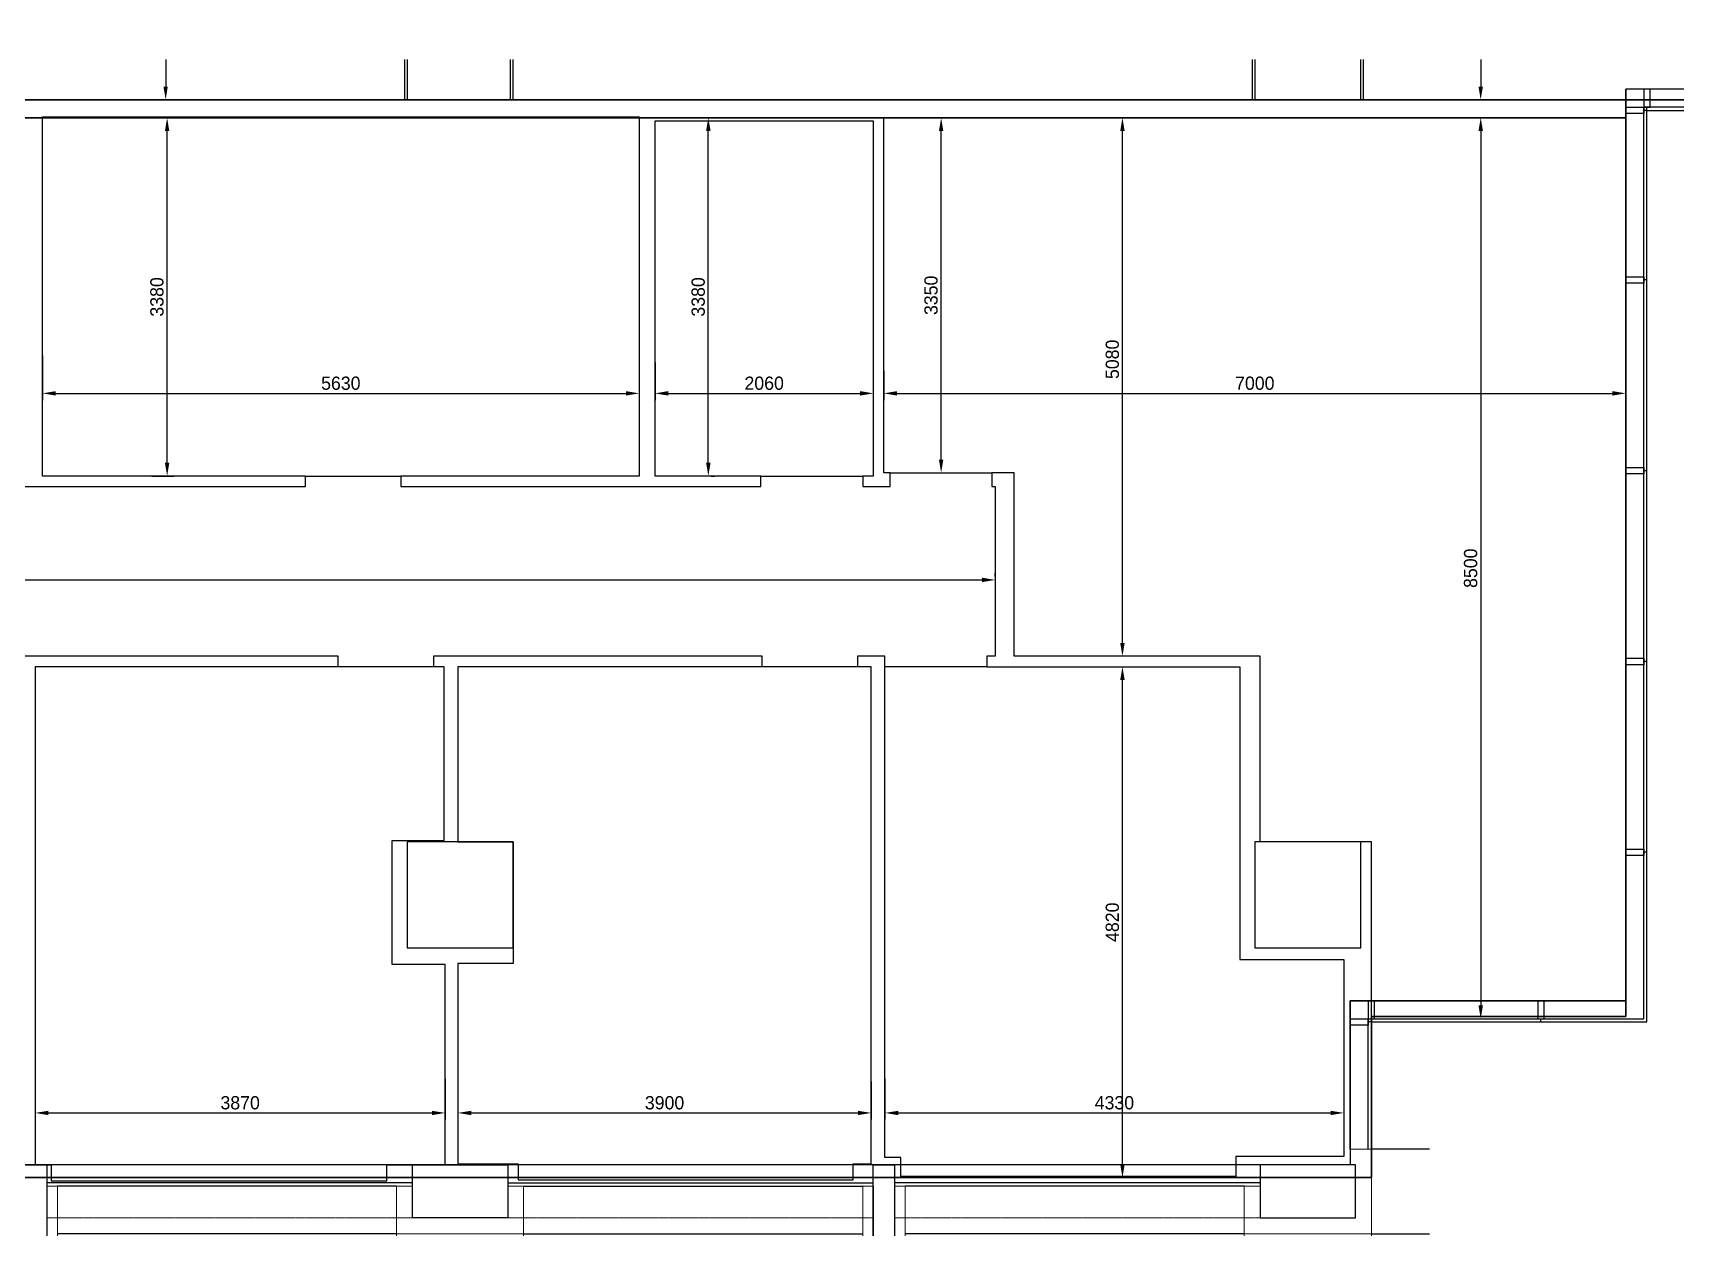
# Model space of a CAD drawing. Header units: millimetres. Extents: x 1372008 to 1411165, y -192331 to -164911.
# Drawn here: x 1395585 to 1411165, y -192331 to -180981 of the extents above; entities that cross this region are included whole.
import ezdxf

# ---------------------------------------------------------------- set-up
doc = ezdxf.new("R2010")
doc.units = ezdxf.units.MM
doc.linetypes.add('HIDDEN', pattern=[0.375, 0.25, -0.125])
for name, color, linetype in [('Divar-esas', 7, 'Continuous'), ('Divar-komek', 7, 'Continuous'), ('metal', 7, 'Continuous'), ('OFFICE_BOUNDARY', 3, 'Continuous'), ('Pencere', 7, 'Continuous'), ('plita 2', 7, 'Continuous'), ('sutun1', 7, 'Continuous')]:
    doc.layers.add(name, color=color, linetype=linetype)
doc.layers.add('Fasad detali', color=37, linetype='Continuous', lineweight=20)
doc.layers.add('obl. keramogranit', color=138, linetype='Continuous', lineweight=18, true_color=0x005252)
doc.layers.add('plita', color=182, linetype='Continuous', lineweight=5, true_color=0x3a07c5)

msp = doc.modelspace()

# ---------------------------------------------------------------- linework, layer by layer
at = {"color": 0, "lineweight": -2}
for p, q in [((1396837, -181231), (1396837, -181486)), ((1409247, -181231), (1409247, -181486))]:
    msp.add_line(p, q, dxfattribs=at)
for p, q in [((1399090, -181231), (1399090, -181611)), ((1400090, -181611), (1400090, -181231)), ((1407090, -181231), (1407090, -181611)), ((1408140, -181611), (1408140, -181231)), ((1399090, -181611), (1392090, -181611)), ((1407090, -181611), (1400090, -181611)), ((1410820, -181611), (1408140, -181611)), ((1411165, -181611), (1410820, -181611))]:
    msp.add_line(p, q)
at = {"color": 18, "true_color": 0x000000}
for p, q in [((1399090, -181231), (1399090, -181611)), ((1400090, -181611), (1400090, -181231)), ((1407090, -181231), (1407090, -181611)), ((1408140, -181611), (1408140, -181231)), ((1399090, -181611), (1392090, -181611)), ((1407090, -181611), (1400090, -181611)), ((1410820, -181611), (1408140, -181611)), ((1411165, -181611), (1410820, -181611))]:
    msp.add_line(p, q, dxfattribs=at)
at = {"color": 18, "lineweight": -3, "true_color": 0x000000}
msp.add_line((1411165, -181611), (1392090, -181611), dxfattribs=at)
at = {"color": 1, "lineweight": 30}
for p, q in [((1411165, -181611), (1392090, -181611)), ((1410615, -181781), (1390995, -181781)), ((1410615, -190261), (1410615, -181781)), ((1408215, -191781), (1408215, -190261)), ((1408215, -190261), (1410615, -190261)), ((1383575, -191781), (1408215, -191781))]:
    msp.add_line(p, q, dxfattribs=at)
at = {"color": 18, "lineweight": 30, "true_color": 0x000000}
for p, q in [((1411165, -181611), (1392090, -181611)), ((1410615, -181781), (1390995, -181781)), ((1410615, -190261), (1410615, -181781)), ((1408215, -191781), (1408215, -190261)), ((1408215, -190261), (1410615, -190261)), ((1383575, -191781), (1408215, -191781))]:
    msp.add_line(p, q, dxfattribs=at)
at = {"color": 0, "lineweight": -2, "transparency": 16777216}
for p, q in [((1396596, -181611), (1396899, -181611)), ((1408927, -181611), (1409309, -181611)), ((1396364, -181781), (1396913, -181781)), ((1401855, -181781), (1402020, -181781)), ((1404186, -181781), (1404218, -181781)), ((1406183, -181781), (1405803, -181781)), ((1408968, -181781), (1409309, -181781)), ((1396851, -185036), (1396851, -181906)), ((1401958, -185036), (1401958, -181906)), ((1404155, -185006), (1404155, -181906)), ((1405866, -186736), (1405866, -181906)), ((1409247, -181906), (1409247, -190156)), ((1395675, -184027), (1395675, -184444)), ((1401305, -184027), (1401305, -184444)), ((1401455, -184091), (1401455, -184444)), ((1403515, -184091), (1403515, -184444)), ((1403615, -184168), (1403615, -184444)), ((1410615, -184168), (1410615, -184444)), ((1395800, -184381), (1401180, -184381)), ((1401580, -184381), (1403390, -184381)), ((1403740, -184381), (1410490, -184381)), ((1396706, -185161), (1396913, -185161)), ((1401986, -185161), (1402020, -185161)), ((1404186, -185131), (1404218, -185131)), ((1383700, -186141), (1404540, -186141)), ((1404665, -186110), (1404665, -186079)), ((1405974, -186861), (1405803, -186861)), ((1405386, -186961), (1405928, -186961)), ((1405866, -191656), (1405866, -187086)), ((1408606, -190281), (1409309, -190281)), ((1395605, -190849), (1395605, -191233)), ((1399475, -190849), (1399475, -191233)), ((1403625, -190849), (1403625, -191233)), ((1407955, -190849), (1407955, -191233)), ((1399595, -190875), (1399595, -191233)), ((1403495, -190875), (1403495, -191233)), ((1395730, -191170), (1399350, -191170)), ((1399720, -191170), (1403370, -191170)), ((1403750, -191170), (1407830, -191170)), ((1405386, -191781), (1405928, -191781))]:
    msp.add_line(p, q, dxfattribs=at)
for points in [[(1398155, -185161), (1395675, -185161), (1395675, -181771), (1401305, -181771), (1401305, -185161), (1399055, -185161)], [(1402455, -185161), (1401455, -185161), (1401455, -181811), (1403515, -181811), (1403515, -185161), (1403415, -185161)], [(1403675, -185131), (1403615, -185131), (1403615, -181781), (1410615, -181781), (1410615, -190261), (1408215, -190261), (1408215, -188611), (1407165, -188611), (1407165, -186861), (1404845, -186861), (1404845, -185131), (1404635, -185131)], [(1395455, -185261), (1398155, -185261), (1398155, -185161), (1399055, -185161), (1399055, -185261), (1402455, -185261), (1402455, -185161), (1403415, -185161), (1403415, -185261), (1403675, -185261), (1403675, -185131), (1404635, -185131), (1404635, -185261), (1404665, -185261), (1404665, -186861), (1404585, -186861), (1404585, -186961), (1403625, -186961), (1403625, -186861), (1403365, -186861), (1403365, -186961), (1402465, -186961), (1402465, -186861), (1399365, -186861), (1399365, -186961), (1398465, -186961), (1398465, -186861), (1395365, -186861)], [(1398465, -186961), (1395605, -186961), (1395605, -191661), (1395755, -191661), (1395755, -191811), (1398925, -191811), (1398925, -191661), (1399475, -191661), (1399475, -189771), (1398975, -189771), (1398975, -188601), (1399465, -188601), (1399465, -186961), (1398465, -186961)], [(1402465, -186961), (1399595, -186961), (1399595, -188611), (1400115, -188611), (1400115, -189761), (1399595, -189761), (1399595, -191651), (1400165, -191651), (1400165, -191801), (1403325, -191801), (1403325, -191651), (1403495, -191651), (1403495, -186961), (1403365, -186961)], [(1406975, -186961), (1406975, -189721), (1407955, -189721), (1407955, -191581), (1406935, -191581), (1406935, -191771), (1403775, -191771), (1403775, -191591), (1403625, -191591), (1403625, -186961)], [(1404585, -186961), (1406975, -186961)]]:
    msp.add_lwpolyline(points)
at = {"color": 0, "transparency": 16777216}
for points in [[(1396816, -181486), (1396857, -181486), (1396837, -181611)], [(1409226, -181486), (1409268, -181486), (1409247, -181611)], [(1396830, -181906), (1396871, -181906), (1396851, -181781)], [(1401937, -181906), (1401979, -181906), (1401958, -181781)], [(1404134, -181906), (1404176, -181906), (1404155, -181781)], [(1405845, -181906), (1405887, -181906), (1405866, -181781)], [(1409226, -181906), (1409268, -181906), (1409247, -181781)], [(1395800, -184360), (1395800, -184402), (1395675, -184381)], [(1401180, -184360), (1401180, -184402), (1401305, -184381)], [(1401580, -184360), (1401580, -184402), (1401455, -184381)], [(1403390, -184360), (1403390, -184402), (1403515, -184381)], [(1403740, -184360), (1403740, -184402), (1403615, -184381)], [(1410490, -184360), (1410490, -184402), (1410615, -184381)], [(1396830, -185036), (1396871, -185036), (1396851, -185161)], [(1401937, -185036), (1401979, -185036), (1401958, -185161)], [(1404134, -185006), (1404176, -185006), (1404155, -185131)], [(1404540, -186120), (1404540, -186162), (1404665, -186141)], [(1405845, -186736), (1405887, -186736), (1405866, -186861)], [(1405845, -187086), (1405887, -187086), (1405866, -186961)], [(1409226, -190156), (1409268, -190156), (1409247, -190281)], [(1395730, -191150), (1395730, -191191), (1395605, -191170)], [(1399350, -191150), (1399350, -191191), (1399475, -191170)], [(1399720, -191150), (1399720, -191191), (1399595, -191170)], [(1403370, -191150), (1403370, -191191), (1403495, -191170)], [(1403750, -191150), (1403750, -191191), (1403625, -191170)], [(1407830, -191150), (1407830, -191191), (1407955, -191170)], [(1405845, -191656), (1405887, -191656), (1405866, -191781)]]:
    msp.add_solid(points, dxfattribs=at)
at = {"layer": 'Divar-esas'}
for p, q in [((1403515, -191861), (1403515, -192331)), ((1403715, -191861), (1403715, -192331))]:
    msp.add_line(p, q, dxfattribs=at)
at = {"layer": 'Divar-komek'}
for p, q in [((1408765, -191511), (1408215, -191511)), ((1408765, -191511), (1408215, -191511)), ((1408765, -191511), (1408215, -191511)), ((1399015, -192311), (1395815, -192311)), ((1400215, -192311), (1403415, -192311)), ((1407015, -192311), (1403815, -192311)), ((1408215, -192311), (1408765, -192311)), ((1408215, -192311), (1408765, -192311)), ((1408215, -192311), (1408765, -192311))]:
    msp.add_line(p, q, dxfattribs=at)
at = {"layer": 'Fasad detali'}
for p, q in [((1399015, -192331), (1399015, -192311)), ((1400215, -192331), (1400215, -192311)), ((1407015, -192331), (1407015, -192311)), ((1408215, -192331), (1408215, -192311))]:
    msp.add_line(p, q, dxfattribs=at)
at = {"layer": 'metal'}
for p, q in [((1410815, -181711), (1410785, -181711)), ((1410815, -181711), (1410815, -181681)), ((1410815, -183311), (1410785, -183311)), ((1410815, -185111), (1410785, -185111)), ((1410815, -186911), (1410785, -186911)), ((1410815, -188711), (1410785, -188711)), ((1408215, -190311), (1408185, -190311)), ((1408215, -190311), (1408185, -190311)), ((1408215, -190311), (1408215, -190281)), ((1408215, -190311), (1408215, -190281)), ((1409815, -190311), (1409815, -190281))]:
    msp.add_line(p, q, dxfattribs=at)
for points in [[(1410845, -181681), (1410845, -181511), (1410785, -181511), (1410785, -181681)], [(1410785, -181741), (1410615, -181741), (1410615, -181681), (1410785, -181681)], [(1410785, -183341), (1410615, -183341), (1410615, -183281), (1410785, -183281)], [(1410785, -185141), (1410615, -185141), (1410615, -185081), (1410785, -185081)], [(1410785, -186941), (1410615, -186941), (1410615, -186881), (1410785, -186881)], [(1410785, -188741), (1410615, -188741), (1410615, -188681), (1410785, -188681)], [(1408245, -190281), (1408245, -190111), (1408185, -190111), (1408185, -190281)], [(1408245, -190281), (1408245, -190111), (1408185, -190111), (1408185, -190281)], [(1409845, -190281), (1409845, -190111), (1409785, -190111), (1409785, -190281)], [(1408185, -190341), (1408015, -190341), (1408015, -190281), (1408185, -190281)], [(1408185, -190341), (1408015, -190341), (1408015, -190281), (1408185, -190281)]]:
    msp.add_lwpolyline(points, close=True, dxfattribs=at)
at = {"layer": 'obl. keramogranit'}
for p, q in [((1408015, -191511), (1408215, -191511)), ((1408015, -191511), (1408015, -191661)), ((1408215, -191511), (1408215, -192311)), ((1395715, -191861), (1395815, -191861)), ((1395815, -191861), (1395815, -192331)), ((1399015, -191861), (1399015, -192311)), ((1399015, -191861), (1399165, -191861)), ((1400215, -191861), (1400065, -191861)), ((1400215, -191861), (1400215, -192311)), ((1403415, -191861), (1403415, -192331)), ((1403515, -191861), (1403415, -191861)), ((1403715, -191861), (1403815, -191861)), ((1403815, -191861), (1403815, -192331)), ((1407015, -191861), (1407015, -192311)), ((1407015, -191861), (1407165, -191861)), ((1400215, -192311), (1399015, -192311)), ((1407015, -192311), (1408215, -192311))]:
    msp.add_line(p, q, dxfattribs=at)
at = {"layer": 'OFFICE_BOUNDARY'}
msp.add_lwpolyline([(1385875, -180981), (1383575, -180981), (1383575, -191781), (1408215, -191781), (1408215, -190261), (1410615, -190261), (1410615, -181781), (1390995, -181781), (1390995, -181531), (1389175, -181531), (1389175, -180981), (1385875, -180981)], close=True, dxfattribs=at)
at = {"layer": 'Pencere'}
for p, q in [((1411165, -181681), (1410785, -181681)), ((1410785, -190281), (1410785, -181681)), ((1410815, -190311), (1410815, -181711)), ((1410815, -181711), (1411165, -181711)), ((1408185, -191511), (1408185, -190281)), ((1408185, -190281), (1410785, -190281)), ((1408215, -191511), (1408215, -190311)), ((1408215, -190311), (1410815, -190311)), ((1399165, -191831), (1395715, -191831)), ((1399015, -191861), (1395815, -191861)), ((1400065, -191831), (1403515, -191831)), ((1400215, -191861), (1403415, -191861)), ((1407165, -191831), (1403715, -191831)), ((1407015, -191861), (1403815, -191861))]:
    msp.add_line(p, q, dxfattribs=at)
at = {"layer": 'plita', "linetype": 'HIDDEN', "ltscale": 5}
for p, q in [((1399165, -192161), (1395715, -192161)), ((1400065, -192161), (1403515, -192161)), ((1407165, -192161), (1403715, -192161))]:
    msp.add_line(p, q, dxfattribs=at)
at = {"layer": 'plita 2'}
for p, q in [((1411165, -181511), (1410615, -181511)), ((1410615, -190111), (1410615, -181511)), ((1408015, -191511), (1408015, -190111)), ((1408015, -190111), (1410615, -190111))]:
    msp.add_line(p, q, dxfattribs=at)
at = {"layer": 'sutun1'}
for p, q in [((1399115, -181231), (1399115, -181611)), ((1400115, -181611), (1400115, -181231)), ((1407115, -181231), (1407115, -181611)), ((1408115, -181611), (1408115, -181231)), ((1399115, -181611), (1400115, -181611)), ((1407115, -181611), (1408115, -181611)), ((1395515, -191661), (1395715, -191661)), ((1395715, -191661), (1395715, -192331)), ((1403515, -191661), (1403715, -191661)), ((1403515, -192331), (1403515, -191661)), ((1403715, -191661), (1403715, -192331))]:
    msp.add_line(p, q, dxfattribs=at)
at = {"layer": 'sutun1', "color": 183}
for p, q in [((1411165, -181511), (1410615, -181511)), ((1410615, -181511), (1410615, -190111)), ((1410615, -190111), (1408015, -190111)), ((1408015, -190111), (1408015, -191661)), ((1408015, -191661), (1383765, -191661))]:
    msp.add_line(p, q, dxfattribs=at)
at = {"layer": 'sutun1'}
for points in [[(1399115, -189611), (1400115, -189611), (1400115, -188611), (1399115, -188611)], [(1407115, -189611), (1408115, -189611), (1408115, -188611), (1407115, -188611)], [(1400065, -192161), (1399165, -192161), (1399165, -191661), (1400065, -191661)]]:
    msp.add_lwpolyline(points, close=True, dxfattribs=at)
msp.add_lwpolyline([(1407165, -191661), (1407165, -192161), (1408065, -192161), (1408065, -191661), (1407165, -191661)], dxfattribs=at)

# ---------------------------------------------------------------- texts
at = {"color": 0, "transparency": 16777216, "char_height": 125, "attachment_point": 5, "rotation": 90}
for s, insert in [('3380', (1396755, -183471)), ('3380', (1401863, -183471)), ('3350', (1404060, -183456)), ('5080', (1405771, -184060)), ('8500', (1409152, -186031)), ('4820', (1405771, -189371))]:
    msp.add_mtext(s, dxfattribs=dict(at, insert=insert))
at = {"color": 0, "transparency": 16777216, "char_height": 125, "attachment_point": 5}
for s, insert in [('5630', (1398490, -184286)), ('2060', (1402485, -184286)), ('7000', (1407115, -184286)), ('3870', (1397540, -191075)), ('3900', (1401545, -191075)), ('4330', (1405790, -191075))]:
    msp.add_mtext(s, dxfattribs=dict(at, insert=insert))

doc.saveas('drawing.dxf')
